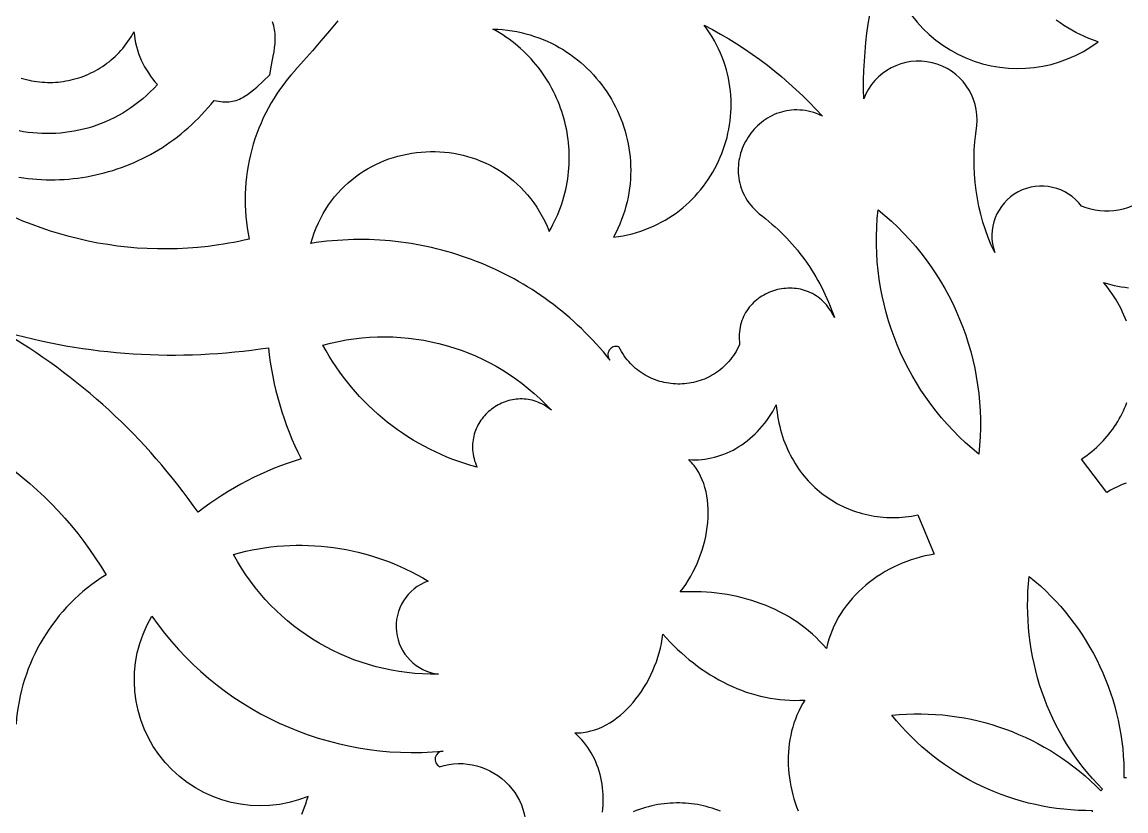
# Model space of a CAD drawing. Extents: x -1903 to -234, y -575 to 545.
# Drawn here: x -474.03 to -424.07, y 34.18 to 69.88 of the extents above; entities that cross this region are included whole.
import ezdxf

# ---------------------------------------------------------------- set-up
doc = ezdxf.new("R2010")
doc.units = 0
doc.layers.add('LAYER_1', color=18, linetype='CONTINUOUS')

msp = doc.modelspace()

# ---------------------------------------------------------------- linework, layer by layer
at = {"layer": 'LAYER_1'}
for points in [[(-424.073, 224.183, 0.414214), (-614.073, 34.183, 0.414214), (-424.073, -155.817, 0.414214), (-234.073, 34.183, 0.414214)], [(-435.289, 61.381, -0.255743), (-430.733, 50.324, -0.255743)], [(-464.461, 45.789, -0.207503), (-455.646, 44.582, 0.794747), (-455.181, 40.373, -0.281952)]]:
    msp.add_lwpolyline(points, format="xyb", close=True, dxfattribs=at)
for points in [[(-422.067, 65.241, -0.636132), (-426.081, 61.541, 0.862472), (-430.013, 59.45, -0.153049), (-430.817, 65.192, 0.87466), (-435.938, 66.408, -0.089383), (-434.934, 73.079, 0.578149), (-425.329, 68.988), (-425.54, 69.06), (-425.746, 69.138), (-425.948, 69.222), (-426.144, 69.312), (-426.336, 69.407), (-426.523, 69.508), (-426.706, 69.614), (-426.883, 69.726), (-427.055, 69.842), (-427.223, 69.963)], [(-474.289, 55.727), (-473.917, 55.631), (-473.544, 55.541), (-473.17, 55.456), (-472.794, 55.376), (-472.418, 55.301), (-472.041, 55.232), (-471.663, 55.168), (-471.284, 55.109), (-470.905, 55.056), (-470.525, 55.008), (-470.144, 54.965), (-469.763, 54.927), (-469.381, 54.895), (-468.999, 54.867), (-468.617, 54.845), (-468.234, 54.829), (-467.851, 54.817), (-467.468, 54.811), (-467.085, 54.81), (-466.701, 54.814), (-466.318, 54.824), (-465.935, 54.838), (-465.552, 54.858), (-465.169, 54.883), (-464.786, 54.913), (-464.403, 54.949), (-464.021, 54.989), (-463.64, 55.035), (-463.259, 55.086), (-462.878, 55.142), (-462.841, 54.814), (-462.796, 54.487), (-462.743, 54.161), (-462.683, 53.837), (-462.616, 53.515), (-462.541, 53.194), (-462.459, 52.875), (-462.37, 52.559), (-462.273, 52.244), (-462.17, 51.932), (-462.059, 51.622), (-461.941, 51.315), (-461.815, 51.01), (-461.683, 50.708), (-461.544, 50.409), (-461.397, 50.113), (-461.713, 50.014), (-462.026, 49.907), (-462.336, 49.793), (-462.644, 49.672), (-462.948, 49.544), (-463.249, 49.409), (-463.547, 49.267), (-463.841, 49.119), (-464.132, 48.963), (-464.42, 48.802), (-464.703, 48.633), (-464.983, 48.458), (-465.259, 48.276), (-465.531, 48.088), (-465.799, 47.894), (-466.062, 47.693, 0.11065), (-475.03, 55.935)], [(-495.201, 49.488, -0.453995), (-470.228, 44.871, 0.240725), (-474.299, 38.112)], [(-461.374, 34.028), (-461.308, 34.186), (-461.247, 34.346), (-461.189, 34.508), (-461.135, 34.673), (-461.085, 34.841, -0.719328), (-468.157, 42.997, 0.270929), (-454.969, 36.891, 0.777705), (-455.133, 36.184, -0.636132), (-451.432, 32.17, 0.862472)]]:
    msp.add_lwpolyline(points, format="xyb", dxfattribs=at)
for points in [[(-459.733, 69.932), (-460.115, 69.475), (-460.501, 69.021), (-460.891, 68.571), (-461.285, 68.124), (-461.684, 67.68), (-461.687, 67.673), (-461.86, 67.478), (-462.025, 67.278), (-462.184, 67.074), (-462.336, 66.866), (-462.482, 66.654), (-462.621, 66.438), (-462.753, 66.219), (-462.879, 65.996), (-462.998, 65.771), (-463.11, 65.542), (-463.215, 65.31), (-463.313, 65.075), (-463.404, 64.838), (-463.488, 64.599), (-463.564, 64.357), (-463.634, 64.113), (-463.697, 63.867), (-463.752, 63.619), (-463.8, 63.37), (-463.841, 63.119), (-463.875, 62.867), (-463.901, 62.614), (-463.92, 62.36), (-463.931, 62.105), (-463.934, 61.85), (-463.931, 61.594), (-463.919, 61.338), (-463.9, 61.081), (-463.873, 60.825), (-463.839, 60.568), (-463.796, 60.312), (-463.746, 60.057), (-463.979, 60.004), (-464.212, 59.955), (-464.445, 59.909), (-464.678, 59.866), (-464.911, 59.827), (-465.143, 59.791), (-465.607, 59.729), (-466.07, 59.68), (-466.531, 59.644), (-466.991, 59.621), (-467.45, 59.611), (-467.906, 59.613), (-468.36, 59.627), (-468.812, 59.654), (-469.262, 59.692), (-469.709, 59.743), (-470.153, 59.805), (-470.593, 59.879), (-471.031, 59.965), (-471.465, 60.062), (-471.896, 60.17), (-472.322, 60.289), (-472.745, 60.419), (-473.163, 60.56), (-473.577, 60.712), (-473.987, 60.874), (-474.391, 61.047)], [(-474.175, 62.856), (-473.97, 62.825), (-473.765, 62.8), (-473.56, 62.779), (-473.354, 62.762), (-473.149, 62.751), (-472.943, 62.743), (-472.738, 62.741), (-472.532, 62.742), (-472.327, 62.748), (-472.123, 62.759), (-471.918, 62.774), (-471.715, 62.794), (-471.511, 62.818), (-471.309, 62.846), (-471.107, 62.879), (-470.906, 62.917), (-470.705, 62.958), (-470.506, 63.004), (-470.308, 63.055), (-470.11, 63.109), (-469.914, 63.168), (-469.72, 63.231), (-469.526, 63.299), (-469.334, 63.371), (-469.143, 63.447), (-468.954, 63.527), (-468.767, 63.612), (-468.581, 63.701), (-468.397, 63.794), (-468.215, 63.891), (-468.035, 63.992), (-467.856, 64.097), (-467.68, 64.207), (-467.506, 64.321), (-467.335, 64.438), (-467.165, 64.56), (-466.998, 64.686), (-466.834, 64.816), (-466.672, 64.95), (-466.512, 65.088), (-466.356, 65.231), (-466.202, 65.377), (-466.051, 65.527), (-465.903, 65.681), (-465.758, 65.839), (-465.616, 66.001), (-465.477, 66.167), (-465.341, 66.336), (-465.236, 66.311), (-465.135, 66.292), (-465.037, 66.278), (-464.941, 66.269), (-464.849, 66.265), (-464.759, 66.265), (-464.672, 66.271), (-464.587, 66.281), (-464.504, 66.295), (-464.423, 66.314), (-464.344, 66.336), (-464.267, 66.363), (-464.191, 66.393), (-464.117, 66.427), (-464.043, 66.465), (-463.971, 66.505), (-463.829, 66.596), (-463.689, 66.699), (-463.549, 66.812), (-463.409, 66.934), (-463.121, 67.2), (-462.815, 67.489), (-462.735, 67.922), (-462.659, 68.33), (-462.626, 68.526), (-462.599, 68.717), (-462.58, 68.904), (-462.571, 69.087), (-462.573, 69.267), (-462.579, 69.357), (-462.589, 69.445), (-462.602, 69.533), (-462.62, 69.621), (-462.641, 69.708), (-462.667, 69.795), (-462.698, 69.882)], [(-474.066, 67.338), (-473.949, 67.303), (-473.831, 67.273), (-473.713, 67.245), (-473.595, 67.221), (-473.476, 67.201), (-473.357, 67.184), (-473.237, 67.17), (-473.118, 67.159), (-472.998, 67.152), (-472.878, 67.148), (-472.759, 67.147), (-472.639, 67.15), (-472.52, 67.156), (-472.401, 67.165), (-472.282, 67.177), (-472.163, 67.193), (-472.046, 67.212), (-471.928, 67.234), (-471.811, 67.259), (-471.695, 67.287), (-471.58, 67.319), (-471.466, 67.353), (-471.352, 67.391), (-471.24, 67.432), (-471.129, 67.476), (-471.018, 67.523), (-470.909, 67.574), (-470.801, 67.627), (-470.695, 67.683), (-470.59, 67.743), (-470.487, 67.805), (-470.385, 67.871), (-470.285, 67.939), (-470.186, 68.011), (-470.089, 68.085), (-469.995, 68.163), (-469.902, 68.243), (-469.811, 68.326), (-469.722, 68.412), (-469.635, 68.502), (-469.551, 68.594), (-469.469, 68.689), (-469.389, 68.787), (-469.312, 68.887), (-469.237, 68.991), (-469.165, 69.097), (-469.096, 69.207), (-469.029, 69.319), (-468.965, 69.434), (-468.947, 69.267), (-468.922, 69.102), (-468.89, 68.939), (-468.851, 68.778), (-468.806, 68.618), (-468.754, 68.461), (-468.696, 68.306), (-468.632, 68.154), (-468.561, 68.004), (-468.485, 67.857), (-468.402, 67.714), (-468.313, 67.574), (-468.219, 67.437), (-468.119, 67.304), (-468.013, 67.176), (-467.901, 67.051), (-468.062, 66.879), (-468.226, 66.714), (-468.395, 66.557), (-468.566, 66.406), (-468.742, 66.263), (-468.92, 66.126), (-469.102, 65.997), (-469.286, 65.875), (-469.474, 65.759), (-469.663, 65.651), (-469.856, 65.549), (-470.05, 65.454), (-470.247, 65.366), (-470.445, 65.285), (-470.645, 65.211), (-470.847, 65.143), (-471.051, 65.082), (-471.255, 65.028), (-471.461, 64.98), (-471.667, 64.939), (-471.875, 64.905), (-472.083, 64.877), (-472.291, 64.856), (-472.5, 64.841), (-472.709, 64.832), (-472.918, 64.83), (-473.126, 64.835), (-473.335, 64.845), (-473.542, 64.862), (-473.749, 64.886), (-473.956, 64.915), (-474.161, 64.951)], [(-424.05, 56.342), (-424.105, 56.481), (-424.164, 56.619), (-424.226, 56.757), (-424.294, 56.895), (-424.365, 57.032), (-424.44, 57.168), (-424.52, 57.304), (-424.604, 57.439), (-424.692, 57.573), (-424.785, 57.706), (-424.882, 57.838), (-424.983, 57.97), (-425.089, 58.1), (-424.929, 58.048), (-424.768, 58.003), (-424.606, 57.963), (-424.445, 57.928), (-424.284, 57.9), (-424.123, 57.877), (-423.962, 57.859)], [(-424.067, 49.019), (-424.246, 48.945), (-424.422, 48.865), (-424.596, 48.78), (-424.766, 48.69), (-424.934, 48.595), (-426.081, 50.1), (-425.962, 50.182), (-425.846, 50.266), (-425.732, 50.353), (-425.621, 50.443), (-425.513, 50.535), (-425.408, 50.629), (-425.306, 50.726), (-425.206, 50.825), (-425.11, 50.926), (-425.016, 51.029), (-424.925, 51.134), (-424.838, 51.241), (-424.753, 51.35), (-424.672, 51.46), (-424.593, 51.573), (-424.518, 51.687), (-424.446, 51.803), (-424.376, 51.921), (-424.311, 52.04), (-424.248, 52.161), (-424.189, 52.283), (-424.132, 52.407), (-424.08, 52.532), (-424.03, 52.658)], [(-425.585, 34.136), (-425.582, 34.192), (-425.91, 34.194), (-426.237, 34.205), (-426.563, 34.226), (-426.888, 34.256), (-427.211, 34.295), (-427.532, 34.343), (-427.851, 34.4), (-428.168, 34.465), (-428.482, 34.54), (-428.795, 34.623), (-429.104, 34.715), (-429.411, 34.816), (-429.714, 34.925), (-430.015, 35.043), (-430.311, 35.168), (-430.605, 35.303), (-430.894, 35.445), (-431.18, 35.595), (-431.462, 35.754), (-431.739, 35.92), (-432.011, 36.095), (-432.28, 36.277), (-432.543, 36.467), (-432.801, 36.664), (-433.054, 36.869), (-433.302, 37.082), (-433.544, 37.302), (-433.78, 37.53), (-434.01, 37.765), (-434.234, 38.007), (-434.452, 38.256), (-434.664, 38.512), (-434.333, 38.542), (-434.003, 38.563), (-433.674, 38.574), (-433.345, 38.575), (-433.017, 38.567), (-432.691, 38.55), (-432.365, 38.524), (-432.042, 38.488), (-431.72, 38.444), (-431.4, 38.39), (-431.082, 38.328), (-430.766, 38.257), (-430.453, 38.176), (-430.142, 38.088), (-429.834, 37.99), (-429.529, 37.884), (-429.228, 37.77), (-428.929, 37.647), (-428.634, 37.516), (-428.343, 37.377), (-428.056, 37.229), (-427.773, 37.074), (-427.494, 36.91), (-427.22, 36.738), (-426.95, 36.559), (-426.685, 36.372), (-426.425, 36.177), (-426.17, 35.974), (-425.921, 35.764), (-425.677, 35.547), (-425.439, 35.322), (-425.207, 35.09), (-425.169, 35.131), (-425.127, 35.169), (-425.358, 35.403), (-425.581, 35.644), (-425.797, 35.892), (-426.005, 36.145), (-426.205, 36.404), (-426.397, 36.67), (-426.581, 36.94), (-426.758, 37.216), (-426.926, 37.497), (-427.086, 37.782), (-427.238, 38.072), (-427.382, 38.366), (-427.518, 38.665), (-427.645, 38.967), (-427.764, 39.273), (-427.875, 39.582), (-427.977, 39.894), (-428.071, 40.209), (-428.156, 40.527), (-428.232, 40.847), (-428.299, 41.17), (-428.358, 41.494), (-428.408, 41.82), (-428.449, 42.148), (-428.481, 42.477), (-428.504, 42.807), (-428.518, 43.137), (-428.523, 43.469), (-428.518, 43.8), (-428.505, 44.132), (-428.482, 44.464), (-428.449, 44.795), (-428.194, 44.582), (-427.946, 44.363), (-427.704, 44.138), (-427.47, 43.907), (-427.243, 43.669), (-427.024, 43.426), (-426.812, 43.178), (-426.608, 42.924), (-426.411, 42.665), (-426.221, 42.401), (-426.04, 42.132), (-425.866, 41.859), (-425.701, 41.581), (-425.543, 41.299), (-425.393, 41.013), (-425.252, 40.722), (-425.118, 40.429), (-424.994, 40.131), (-424.877, 39.83), (-424.769, 39.526), (-424.669, 39.219), (-424.579, 38.909), (-424.496, 38.597), (-424.423, 38.282), (-424.358, 37.964), (-424.303, 37.645), (-424.256, 37.323), (-424.219, 37), (-424.191, 36.675), (-424.172, 36.349), (-424.163, 36.022), (-424.162, 35.693), (-424.106, 35.695), (-424.05, 35.692)], [(-447.766, 34.123), (-447.749, 34.283), (-447.737, 34.444), (-447.73, 34.603), (-447.729, 34.762), (-447.734, 34.92), (-447.743, 35.077), (-447.758, 35.232), (-447.779, 35.386), (-447.804, 35.538), (-447.835, 35.688), (-447.871, 35.837), (-447.913, 35.983), (-447.959, 36.127), (-448.01, 36.268), (-448.067, 36.407), (-448.128, 36.543), (-448.195, 36.676), (-448.266, 36.806), (-448.342, 36.932), (-448.424, 37.055), (-448.51, 37.175), (-448.6, 37.291), (-448.696, 37.402), (-448.796, 37.51), (-448.901, 37.613), (-449.01, 37.712), (-448.918, 37.712), (-448.825, 37.715), (-448.734, 37.721), (-448.642, 37.731), (-448.461, 37.759), (-448.282, 37.8), (-448.105, 37.853), (-447.93, 37.917), (-447.759, 37.992), (-447.59, 38.078), (-447.425, 38.174), (-447.263, 38.279), (-447.105, 38.394), (-446.95, 38.517), (-446.8, 38.649), (-446.654, 38.789), (-446.513, 38.936), (-446.376, 39.091), (-446.245, 39.252), (-446.119, 39.42), (-445.998, 39.593), (-445.883, 39.771), (-445.774, 39.955), (-445.671, 40.143), (-445.574, 40.335), (-445.484, 40.531), (-445.4, 40.73), (-445.324, 40.931), (-445.255, 41.135), (-445.193, 41.341), (-445.139, 41.549), (-445.093, 41.757), (-445.055, 41.967), (-445.025, 42.176), (-444.865, 41.998), (-444.701, 41.824), (-444.533, 41.655), (-444.362, 41.49), (-444.188, 41.33), (-444.011, 41.174), (-443.831, 41.023), (-443.648, 40.878), (-443.462, 40.737), (-443.273, 40.602), (-443.081, 40.472), (-442.887, 40.347), (-442.691, 40.228), (-442.492, 40.115), (-442.291, 40.007), (-442.087, 39.906), (-441.882, 39.81), (-441.674, 39.721), (-441.464, 39.639), (-441.253, 39.562), (-441.04, 39.493), (-440.825, 39.43), (-440.608, 39.374), (-440.39, 39.325), (-440.171, 39.283), (-439.95, 39.248), (-439.728, 39.221), (-439.505, 39.201), (-439.281, 39.189), (-439.055, 39.184), (-438.829, 39.188), (-438.602, 39.199), (-438.704, 39.032), (-438.797, 38.862), (-438.883, 38.689), (-438.961, 38.513), (-439.033, 38.335), (-439.096, 38.154), (-439.153, 37.971), (-439.203, 37.785), (-439.245, 37.598), (-439.281, 37.41), (-439.309, 37.22), (-439.331, 37.029), (-439.347, 36.837), (-439.355, 36.644), (-439.358, 36.451), (-439.353, 36.258), (-439.343, 36.065), (-439.326, 35.872), (-439.303, 35.679), (-439.274, 35.487), (-439.239, 35.296), (-439.198, 35.105), (-439.152, 34.917), (-439.099, 34.729), (-439.041, 34.544), (-438.978, 34.36), (-438.909, 34.179)], [(-442.422, 34.166), (-442.548, 34.215), (-442.676, 34.261), (-442.804, 34.304), (-442.934, 34.343), (-443.065, 34.379), (-443.197, 34.412), (-443.329, 34.441), (-443.463, 34.466), (-443.597, 34.488), (-443.733, 34.506), (-443.869, 34.521), (-444.005, 34.532), (-444.142, 34.54), (-444.28, 34.543), (-444.418, 34.544), (-444.557, 34.54), (-444.696, 34.533), (-444.835, 34.521), (-444.975, 34.506), (-445.114, 34.487), (-445.254, 34.465), (-445.394, 34.438), (-445.534, 34.408), (-445.674, 34.373), (-445.814, 34.335), (-445.953, 34.292), (-446.093, 34.246), (-446.232, 34.195), (-446.371, 34.14)]]:
    msp.add_lwpolyline(points, dxfattribs=at)
for points in [[(-442.784, 69.545), (-442.414, 69.337), (-442.048, 69.121), (-441.688, 68.897), (-441.333, 68.666), (-440.984, 68.426), (-440.64, 68.179), (-440.301, 67.924), (-439.969, 67.662), (-439.642, 67.393), (-439.321, 67.116), (-439.007, 66.832), (-438.698, 66.541), (-438.396, 66.243), (-438.101, 65.938), (-437.812, 65.627), (-437.943, 65.685), (-438.074, 65.736), (-438.203, 65.779), (-438.332, 65.816), (-438.46, 65.846), (-438.587, 65.869), (-438.712, 65.886), (-438.836, 65.897), (-438.959, 65.902), (-439.081, 65.9), (-439.201, 65.893), (-439.319, 65.88), (-439.435, 65.861), (-439.55, 65.837), (-439.662, 65.808), (-439.772, 65.774), (-439.881, 65.734), (-439.987, 65.691), (-440.09, 65.642), (-440.191, 65.589), (-440.29, 65.532), (-440.386, 65.47), (-440.479, 65.405), (-440.569, 65.336), (-440.656, 65.263), (-440.74, 65.186), (-440.821, 65.107), (-440.899, 65.024), (-440.973, 64.937), (-441.044, 64.848), (-441.111, 64.757), (-441.174, 64.662), (-441.234, 64.566), (-441.29, 64.467), (-441.342, 64.366), (-441.39, 64.262), (-441.433, 64.158), (-441.473, 64.051), (-441.508, 63.943), (-441.538, 63.833), (-441.564, 63.723), (-441.585, 63.611), (-441.602, 63.498), (-441.613, 63.385), (-441.62, 63.271), (-441.621, 63.157), (-441.618, 63.042), (-441.609, 62.928), (-441.594, 62.813), (-441.575, 62.699), (-441.549, 62.584), (-441.518, 62.471), (-441.481, 62.358), (-441.438, 62.246), (-441.39, 62.135), (-441.335, 62.025), (-441.274, 61.916), (-441.207, 61.809), (-441.133, 61.703), (-441.053, 61.599), (-440.966, 61.497), (-440.873, 61.397), (-440.773, 61.299), (-440.666, 61.204), (-440.518, 61.091), (-440.373, 60.976), (-440.231, 60.859), (-440.09, 60.739), (-439.952, 60.616), (-439.817, 60.491), (-439.684, 60.364), (-439.554, 60.234), (-439.426, 60.102), (-439.301, 59.967), (-439.179, 59.83), (-439.059, 59.691), (-438.942, 59.55), (-438.828, 59.407), (-438.716, 59.261), (-438.607, 59.114), (-438.501, 58.964), (-438.398, 58.812), (-438.298, 58.659), (-438.2, 58.504), (-438.106, 58.346), (-438.014, 58.187), (-437.926, 58.026), (-437.84, 57.863), (-437.758, 57.699), (-437.678, 57.533), (-437.602, 57.365), (-437.529, 57.196), (-437.459, 57.025), (-437.392, 56.853), (-437.329, 56.679), (-437.268, 56.504), (-437.32, 56.612), (-437.375, 56.715), (-437.434, 56.814), (-437.496, 56.907), (-437.56, 56.996), (-437.628, 57.08), (-437.699, 57.16), (-437.772, 57.235), (-437.847, 57.305), (-437.925, 57.371), (-438.006, 57.432), (-438.088, 57.488), (-438.172, 57.541), (-438.258, 57.588), (-438.345, 57.632), (-438.434, 57.671), (-438.524, 57.706), (-438.616, 57.736), (-438.708, 57.763), (-438.801, 57.785), (-438.895, 57.803), (-438.99, 57.818), (-439.085, 57.828), (-439.18, 57.834), (-439.276, 57.836), (-439.371, 57.834), (-439.466, 57.829), (-439.561, 57.819), (-439.656, 57.806), (-439.75, 57.789), (-439.843, 57.769), (-439.936, 57.745), (-440.027, 57.717), (-440.117, 57.685), (-440.206, 57.651), (-440.294, 57.612), (-440.379, 57.57), (-440.463, 57.525), (-440.546, 57.476), (-440.626, 57.425), (-440.704, 57.369), (-440.779, 57.311), (-440.852, 57.249), (-440.923, 57.184), (-440.991, 57.117), (-441.055, 57.046), (-441.117, 56.972), (-441.176, 56.895), (-441.231, 56.815), (-441.282, 56.732), (-441.33, 56.646), (-441.374, 56.558), (-441.415, 56.466), (-441.451, 56.372), (-441.483, 56.275), (-441.51, 56.176), (-441.533, 56.074), (-441.552, 55.969), (-441.565, 55.862), (-441.574, 55.753), (-441.577, 55.641), (-441.575, 55.526), (-441.568, 55.409), (-441.555, 55.29), (-441.606, 55.182), (-441.659, 55.078), (-441.716, 54.976), (-441.775, 54.879), (-441.838, 54.784), (-441.903, 54.693), (-441.971, 54.605), (-442.042, 54.52), (-442.115, 54.439), (-442.19, 54.361), (-442.268, 54.287), (-442.348, 54.216), (-442.43, 54.148), (-442.514, 54.084), (-442.6, 54.022), (-442.687, 53.965), (-442.777, 53.91), (-442.868, 53.859), (-442.96, 53.812), (-443.054, 53.767), (-443.149, 53.726), (-443.246, 53.689), (-443.343, 53.655), (-443.441, 53.624), (-443.541, 53.596), (-443.641, 53.572), (-443.741, 53.552), (-443.843, 53.534), (-443.944, 53.521), (-444.046, 53.51), (-444.149, 53.503), (-444.251, 53.499), (-444.354, 53.499), (-444.457, 53.502), (-444.559, 53.508), (-444.661, 53.518), (-444.763, 53.531), (-444.865, 53.548), (-444.965, 53.568), (-445.066, 53.591), (-445.165, 53.618), (-445.264, 53.648), (-445.362, 53.682), (-445.458, 53.719), (-445.554, 53.76), (-445.648, 53.803), (-445.741, 53.851), (-445.833, 53.902), (-445.923, 53.956), (-446.011, 54.013), (-446.097, 54.074), (-446.182, 54.139), (-446.265, 54.207), (-446.346, 54.278), (-446.424, 54.353), (-446.5, 54.431), (-446.574, 54.513), (-446.646, 54.598), (-446.715, 54.686), (-446.781, 54.778), (-446.844, 54.873), (-446.905, 54.972), (-446.962, 55.075), (-447.017, 55.18), (-447.085, 55.197), (-447.15, 55.202), (-447.212, 55.196), (-447.271, 55.179), (-447.325, 55.153), (-447.373, 55.119), (-447.416, 55.078), (-447.452, 55.031), (-447.48, 54.979), (-447.501, 54.924), (-447.512, 54.866), (-447.514, 54.806), (-447.506, 54.746), (-447.487, 54.687), (-447.457, 54.629), (-447.414, 54.573), (-447.567, 54.763), (-447.722, 54.95), (-447.88, 55.133), (-448.042, 55.314), (-448.205, 55.491), (-448.372, 55.665), (-448.54, 55.837), (-448.712, 56.005), (-448.886, 56.169), (-449.062, 56.331), (-449.241, 56.49), (-449.422, 56.645), (-449.606, 56.797), (-449.791, 56.946), (-449.979, 57.092), (-450.17, 57.234), (-450.362, 57.373), (-450.556, 57.509), (-450.752, 57.641), (-450.951, 57.77), (-451.151, 57.896), (-451.353, 58.018), (-451.557, 58.137), (-451.763, 58.252), (-451.971, 58.364), (-452.18, 58.473), (-452.391, 58.578), (-452.604, 58.679), (-452.818, 58.778), (-453.034, 58.872), (-453.251, 58.963), (-453.47, 59.05), (-453.69, 59.134), (-453.911, 59.215), (-454.134, 59.291), (-454.358, 59.364), (-454.583, 59.434), (-454.81, 59.499), (-455.037, 59.561), (-455.266, 59.619), (-455.496, 59.674), (-455.726, 59.725), (-455.958, 59.772), (-456.19, 59.815), (-456.424, 59.855), (-456.658, 59.89), (-456.893, 59.922), (-457.129, 59.95), (-457.365, 59.974), (-457.602, 59.994), (-457.839, 60.011), (-458.077, 60.023), (-458.316, 60.032), (-458.555, 60.036), (-458.794, 60.037), (-459.034, 60.033), (-459.274, 60.026), (-459.514, 60.014), (-459.755, 59.999), (-459.995, 59.979), (-460.236, 59.956), (-460.477, 59.928), (-460.718, 59.896), (-460.959, 59.86), (-460.886, 60.103), (-460.804, 60.339), (-460.714, 60.567), (-460.617, 60.789), (-460.512, 61.003), (-460.4, 61.21), (-460.28, 61.409), (-460.154, 61.602), (-460.022, 61.787), (-459.883, 61.965), (-459.738, 62.135), (-459.587, 62.298), (-459.431, 62.454), (-459.27, 62.603), (-459.104, 62.744), (-458.933, 62.878), (-458.757, 63.005), (-458.577, 63.124), (-458.394, 63.236), (-458.206, 63.34), (-458.015, 63.437), (-457.821, 63.527), (-457.624, 63.609), (-457.425, 63.683), (-457.222, 63.75), (-457.018, 63.81), (-456.812, 63.862), (-456.604, 63.907), (-456.395, 63.944), (-456.185, 63.974), (-455.973, 63.996), (-455.761, 64.01), (-455.549, 64.017), (-455.337, 64.017), (-455.124, 64.008), (-454.912, 63.992), (-454.701, 63.969), (-454.491, 63.938), (-454.281, 63.899), (-454.073, 63.853), (-453.867, 63.798), (-453.663, 63.737), (-453.461, 63.667), (-453.261, 63.59), (-453.064, 63.505), (-452.87, 63.412), (-452.679, 63.312), (-452.492, 63.204), (-452.308, 63.088), (-452.129, 62.964), (-451.953, 62.832), (-451.782, 62.693), (-451.616, 62.546), (-451.454, 62.39), (-451.298, 62.227), (-451.148, 62.057), (-451.003, 61.878), (-450.864, 61.691), (-450.731, 61.497), (-450.605, 61.294), (-450.486, 61.084), (-450.374, 60.866), (-450.269, 60.639), (-450.171, 60.405), (-450.085, 60.557), (-450.003, 60.71), (-449.926, 60.864), (-449.853, 61.02), (-449.784, 61.176), (-449.72, 61.334), (-449.66, 61.492), (-449.604, 61.651), (-449.553, 61.811), (-449.506, 61.972), (-449.463, 62.133), (-449.424, 62.294), (-449.39, 62.457), (-449.36, 62.619), (-449.334, 62.782), (-449.312, 62.945), (-449.294, 63.108), (-449.28, 63.271), (-449.271, 63.435), (-449.265, 63.598), (-449.264, 63.761), (-449.266, 63.924), (-449.272, 64.086), (-449.283, 64.248), (-449.297, 64.41), (-449.316, 64.571), (-449.338, 64.731), (-449.364, 64.891), (-449.394, 65.05), (-449.428, 65.209), (-449.466, 65.366), (-449.507, 65.522), (-449.552, 65.678), (-449.602, 65.832), (-449.654, 65.985), (-449.711, 66.137), (-449.771, 66.287), (-449.835, 66.436), (-449.902, 66.583), (-449.974, 66.729), (-450.048, 66.873), (-450.127, 67.016), (-450.209, 67.156), (-450.294, 67.295), (-450.383, 67.432), (-450.476, 67.567), (-450.572, 67.7), (-450.672, 67.83), (-450.774, 67.958), (-450.881, 68.084), (-450.991, 68.208), (-451.104, 68.329), (-451.22, 68.447), (-451.34, 68.563), (-451.464, 68.676), (-451.59, 68.787), (-451.72, 68.894), (-451.853, 68.999), (-451.989, 69.1), (-452.129, 69.199), (-452.271, 69.294), (-452.417, 69.386), (-452.566, 69.475), (-452.719, 69.561), (-452.498, 69.552), (-452.279, 69.535), (-452.064, 69.512), (-451.851, 69.482), (-451.641, 69.445), (-451.434, 69.401), (-451.23, 69.351), (-451.03, 69.295), (-450.832, 69.232), (-450.638, 69.163), (-450.447, 69.089), (-450.26, 69.008), (-450.076, 68.922), (-449.895, 68.83), (-449.719, 68.733), (-449.546, 68.631), (-449.377, 68.523), (-449.212, 68.411), (-449.051, 68.293), (-448.894, 68.171), (-448.742, 68.044), (-448.593, 67.913), (-448.449, 67.778), (-448.309, 67.638), (-448.174, 67.494), (-448.043, 67.346), (-447.917, 67.195), (-447.796, 67.04), (-447.68, 66.881), (-447.568, 66.719), (-447.461, 66.553), (-447.36, 66.385), (-447.264, 66.213), (-447.172, 66.039), (-447.086, 65.862), (-447.006, 65.682), (-446.931, 65.5), (-446.861, 65.315), (-446.797, 65.129), (-446.739, 64.94), (-446.687, 64.749), (-446.64, 64.557), (-446.599, 64.363), (-446.565, 64.167), (-446.536, 63.97), (-446.514, 63.772), (-446.498, 63.573), (-446.488, 63.372), (-446.485, 63.171), (-446.488, 62.969), (-446.497, 62.767), (-446.514, 62.564), (-446.537, 62.361), (-446.567, 62.157), (-446.603, 61.954), (-446.647, 61.75), (-446.698, 61.547), (-446.756, 61.344), (-446.821, 61.142), (-446.894, 60.94), (-446.973, 60.739), (-447.061, 60.539), (-447.156, 60.34), (-447.258, 60.143), (-447.043, 60.172), (-446.832, 60.208), (-446.625, 60.251), (-446.421, 60.301), (-446.221, 60.356), (-446.024, 60.419), (-445.832, 60.487), (-445.643, 60.561), (-445.458, 60.642), (-445.277, 60.727), (-445.1, 60.819), (-444.927, 60.916), (-444.759, 61.018), (-444.594, 61.125), (-444.434, 61.237), (-444.279, 61.354), (-444.127, 61.476), (-443.981, 61.602), (-443.838, 61.732), (-443.701, 61.867), (-443.568, 62.006), (-443.439, 62.148), (-443.316, 62.295), (-443.197, 62.445), (-443.084, 62.599), (-442.975, 62.756), (-442.871, 62.916), (-442.773, 63.079), (-442.68, 63.245), (-442.591, 63.414), (-442.509, 63.585), (-442.431, 63.759), (-442.359, 63.935), (-442.293, 64.114), (-442.232, 64.294), (-442.176, 64.477), (-442.126, 64.661), (-442.083, 64.846), (-442.044, 65.033), (-442.012, 65.222), (-441.986, 65.411), (-441.965, 65.601), (-441.951, 65.793), (-441.943, 65.985), (-441.941, 66.177), (-441.945, 66.37), (-441.955, 66.563), (-441.972, 66.757), (-441.996, 66.95), (-442.025, 67.143), (-442.062, 67.336), (-442.105, 67.528), (-442.154, 67.72), (-442.211, 67.911), (-442.274, 68.1), (-442.344, 68.289), (-442.421, 68.477), (-442.505, 68.663), (-442.596, 68.848), (-442.694, 69.031), (-442.799, 69.213), (-442.912, 69.392), (-443.032, 69.569), (-443.159, 69.744)], [(-457.243, 55.63), (-456.892, 55.61), (-456.543, 55.578), (-456.195, 55.535), (-455.85, 55.479), (-455.507, 55.412), (-455.166, 55.334), (-454.829, 55.244), (-454.495, 55.143), (-454.164, 55.03), (-453.837, 54.906), (-453.514, 54.771), (-453.196, 54.625), (-452.883, 54.468), (-452.574, 54.3), (-452.271, 54.122), (-451.974, 53.932), (-451.682, 53.732), (-451.397, 53.522), (-451.118, 53.301), (-450.846, 53.07), (-450.582, 52.828), (-450.324, 52.577), (-450.075, 52.315), (-450.159, 52.381), (-450.244, 52.442), (-450.33, 52.498), (-450.416, 52.55), (-450.504, 52.597), (-450.592, 52.639), (-450.68, 52.677), (-450.769, 52.71), (-450.859, 52.739), (-450.948, 52.763), (-451.038, 52.783), (-451.128, 52.799), (-451.217, 52.811), (-451.307, 52.819), (-451.396, 52.823), (-451.485, 52.824), (-451.573, 52.82), (-451.661, 52.813), (-451.748, 52.801), (-451.835, 52.787), (-451.921, 52.769), (-452.005, 52.747), (-452.089, 52.722), (-452.172, 52.694), (-452.253, 52.663), (-452.333, 52.628), (-452.412, 52.591), (-452.489, 52.55), (-452.564, 52.507), (-452.638, 52.461), (-452.71, 52.412), (-452.78, 52.36), (-452.848, 52.306), (-452.914, 52.249), (-452.978, 52.189), (-453.039, 52.128), (-453.098, 52.064), (-453.155, 51.998), (-453.209, 51.929), (-453.26, 51.859), (-453.309, 51.786), (-453.355, 51.712), (-453.397, 51.636), (-453.437, 51.557), (-453.473, 51.478), (-453.507, 51.396), (-453.536, 51.313), (-453.563, 51.229), (-453.586, 51.143), (-453.605, 51.056), (-453.62, 50.967), (-453.632, 50.878), (-453.639, 50.787), (-453.643, 50.695), (-453.642, 50.602), (-453.637, 50.509), (-453.628, 50.414), (-453.615, 50.319), (-453.597, 50.223), (-453.574, 50.127), (-453.546, 50.03), (-453.514, 49.932), (-453.477, 49.834), (-453.435, 49.736), (-453.714, 49.814), (-453.99, 49.9), (-454.263, 49.992), (-454.533, 50.091), (-454.8, 50.196), (-455.064, 50.308), (-455.324, 50.427), (-455.581, 50.552), (-455.835, 50.684), (-456.084, 50.821), (-456.33, 50.965), (-456.572, 51.115), (-456.81, 51.271), (-457.043, 51.433), (-457.273, 51.601), (-457.498, 51.774), (-457.718, 51.953), (-457.934, 52.138), (-458.145, 52.328), (-458.352, 52.524), (-458.553, 52.725), (-458.75, 52.931), (-458.941, 53.142), (-459.127, 53.358), (-459.308, 53.58), (-459.483, 53.806), (-459.653, 54.037), (-459.817, 54.272), (-459.975, 54.512), (-460.127, 54.757), (-460.273, 55.006), (-460.414, 55.26), (-460.064, 55.351), (-459.712, 55.429), (-459.36, 55.495), (-459.007, 55.548), (-458.654, 55.589), (-458.3, 55.617), (-457.947, 55.634), (-457.594, 55.638)], [(-439.88, 52.386), (-439.86, 52.219), (-439.835, 52.056), (-439.807, 51.894), (-439.776, 51.736), (-439.74, 51.579), (-439.701, 51.425), (-439.658, 51.274), (-439.612, 51.126), (-439.562, 50.98), (-439.51, 50.836), (-439.453, 50.695), (-439.394, 50.557), (-439.331, 50.422), (-439.265, 50.289), (-439.196, 50.159), (-439.124, 50.032), (-439.049, 49.907), (-438.972, 49.786), (-438.891, 49.667), (-438.808, 49.551), (-438.722, 49.438), (-438.633, 49.327), (-438.542, 49.22), (-438.448, 49.116), (-438.352, 49.014), (-438.253, 48.916), (-438.152, 48.82), (-438.049, 48.728), (-437.944, 48.638), (-437.836, 48.552), (-437.726, 48.469), (-437.615, 48.389), (-437.501, 48.312), (-437.386, 48.238), (-437.268, 48.167), (-437.149, 48.1), (-437.028, 48.036), (-436.906, 47.975), (-436.782, 47.917), (-436.656, 47.863), (-436.529, 47.812), (-436.401, 47.764), (-436.271, 47.72), (-436.14, 47.679), (-436.007, 47.641), (-435.874, 47.607), (-435.739, 47.577), (-435.603, 47.549), (-435.467, 47.526), (-435.329, 47.506), (-435.191, 47.489), (-435.052, 47.476), (-434.912, 47.466), (-434.771, 47.461), (-434.63, 47.458), (-434.488, 47.46), (-434.346, 47.465), (-434.203, 47.474), (-434.06, 47.487), (-433.917, 47.503), (-433.773, 47.523), (-433.63, 47.547), (-433.486, 47.575), (-432.755, 45.796), (-432.964, 45.761), (-433.172, 45.718), (-433.38, 45.668), (-433.586, 45.61), (-433.79, 45.545), (-433.993, 45.473), (-434.194, 45.394), (-434.392, 45.309), (-434.587, 45.216), (-434.779, 45.117), (-434.968, 45.012), (-435.153, 44.9), (-435.334, 44.782), (-435.511, 44.658), (-435.684, 44.527), (-435.851, 44.392), (-436.013, 44.25), (-436.17, 44.103), (-436.321, 43.95), (-436.466, 43.792), (-436.605, 43.629), (-436.737, 43.461), (-436.862, 43.288), (-436.98, 43.11), (-437.09, 42.928), (-437.192, 42.741), (-437.287, 42.549), (-437.372, 42.353), (-437.45, 42.153), (-437.518, 41.949), (-437.576, 41.741), (-437.625, 41.53), (-437.777, 41.701), (-437.933, 41.866), (-438.095, 42.026), (-438.261, 42.179), (-438.432, 42.326), (-438.607, 42.468), (-438.787, 42.603), (-438.97, 42.732), (-439.158, 42.856), (-439.35, 42.974), (-439.545, 43.085), (-439.744, 43.191), (-439.946, 43.291), (-440.152, 43.385), (-440.361, 43.473), (-440.573, 43.556), (-440.787, 43.632), (-441.004, 43.703), (-441.224, 43.768), (-441.446, 43.827), (-441.671, 43.88), (-441.897, 43.928), (-442.126, 43.97), (-442.356, 44.006), (-442.588, 44.036), (-442.821, 44.061), (-443.055, 44.08), (-443.291, 44.093), (-443.528, 44.101), (-443.766, 44.103), (-444.004, 44.099), (-444.244, 44.09), (-444.116, 44.259), (-443.994, 44.433), (-443.879, 44.613), (-443.769, 44.797), (-443.666, 44.987), (-443.57, 45.18), (-443.48, 45.377), (-443.397, 45.576), (-443.32, 45.779), (-443.252, 45.983), (-443.19, 46.19), (-443.136, 46.397), (-443.089, 46.606), (-443.05, 46.814), (-443.019, 47.022), (-442.996, 47.23), (-442.982, 47.437), (-442.975, 47.641), (-442.978, 47.844), (-442.989, 48.045), (-443.008, 48.242), (-443.037, 48.436), (-443.075, 48.626), (-443.123, 48.811), (-443.179, 48.992), (-443.246, 49.167), (-443.322, 49.336), (-443.408, 49.5), (-443.505, 49.656), (-443.611, 49.805), (-443.668, 49.877), (-443.728, 49.947), (-443.791, 50.014), (-443.856, 50.08), (-443.708, 50.071), (-443.561, 50.069), (-443.414, 50.074), (-443.268, 50.084), (-443.122, 50.101), (-442.976, 50.123), (-442.832, 50.152), (-442.688, 50.187), (-442.545, 50.227), (-442.404, 50.273), (-442.264, 50.325), (-442.126, 50.382), (-441.989, 50.445), (-441.854, 50.513), (-441.721, 50.587), (-441.59, 50.665), (-441.461, 50.749), (-441.335, 50.838), (-441.211, 50.931), (-441.09, 51.03), (-440.972, 51.133), (-440.857, 51.24), (-440.744, 51.353), (-440.635, 51.47), (-440.53, 51.591), (-440.427, 51.716), (-440.329, 51.846), (-440.234, 51.98), (-440.144, 52.118), (-440.057, 52.259), (-439.975, 52.405), (-439.896, 52.554)]]:
    msp.add_lwpolyline(points, close=True, dxfattribs=at)

doc.saveas('drawing.dxf')
